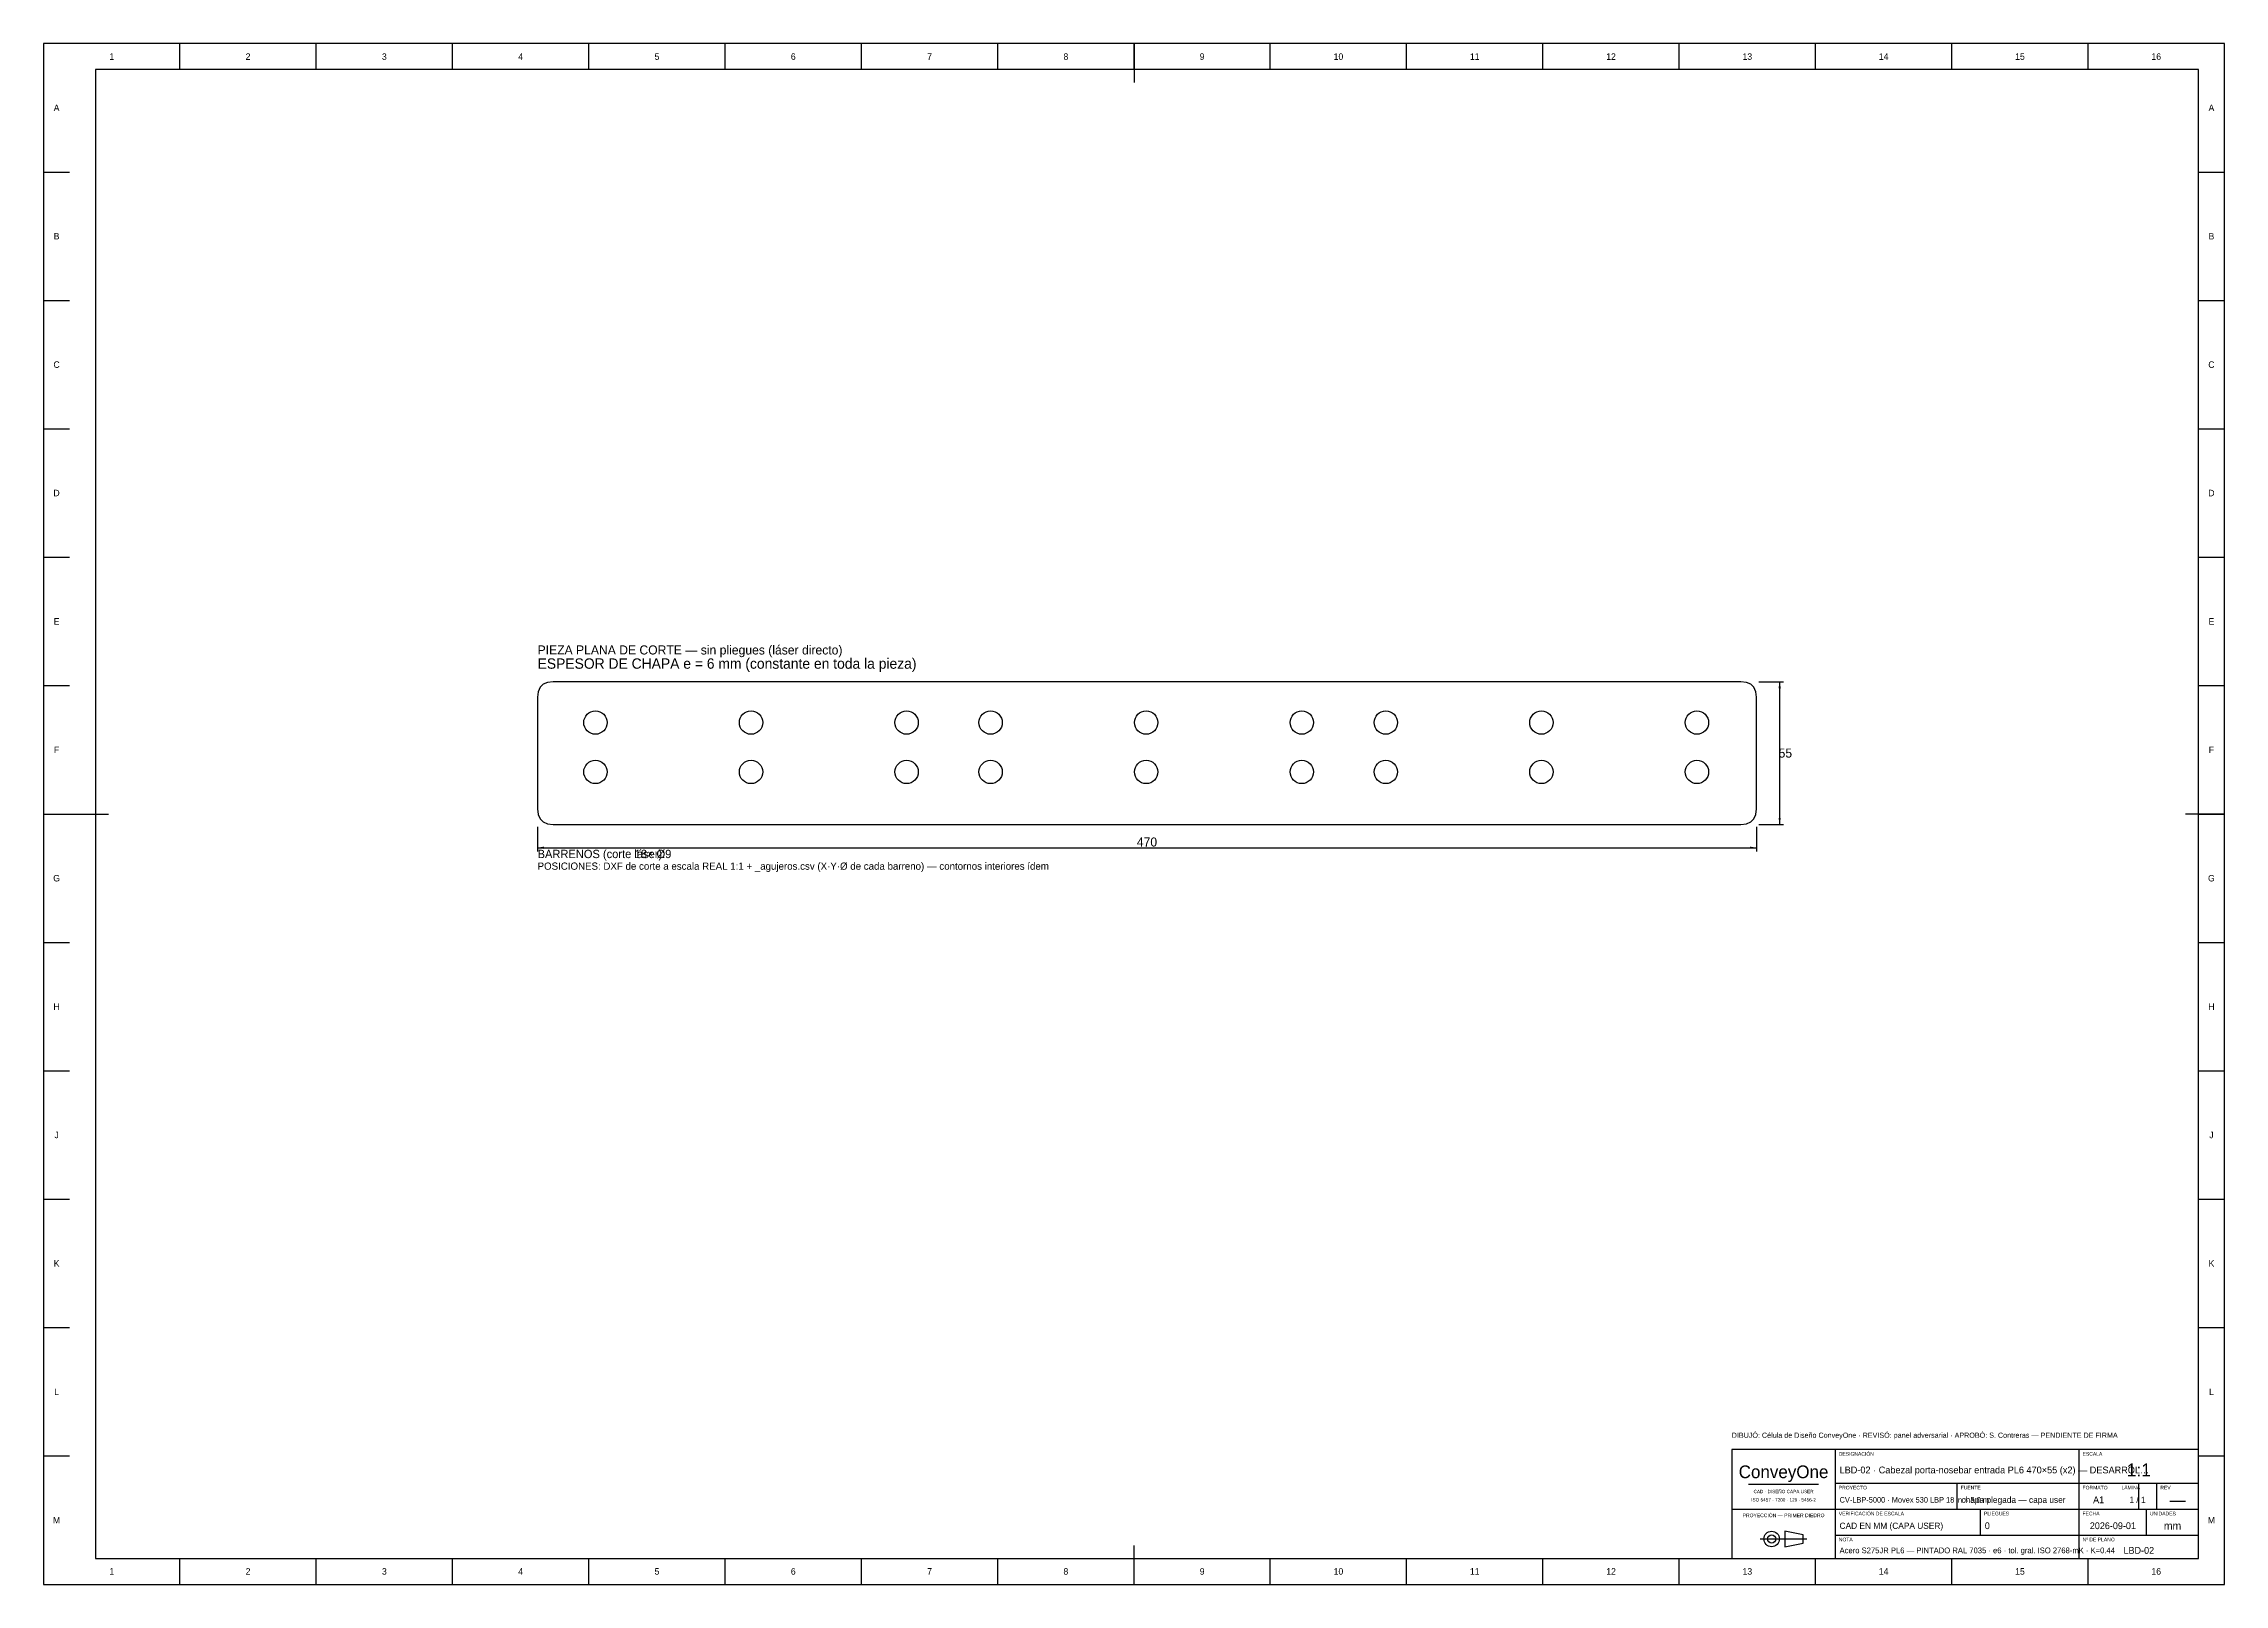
# Model space of a CAD drawing. Extents: x 0 to 841, y 0 to 594.
import ezdxf
from ezdxf.enums import TextEntityAlignment as Align

# ---------------------------------------------------------------- set-up
doc = ezdxf.new("R2010")
doc.units = 0
for name, color, linetype in [('COTAS', 7, 'CONTINUOUS'), ('FINA', 7, 'CONTINUOUS'), ('NORMA', 7, 'CONTINUOUS'), ('TEXTO', 7, 'CONTINUOUS'), ('VISIBLE', 7, 'CONTINUOUS')]:
    doc.layers.add(name, color=color, linetype=linetype)

msp = doc.modelspace()

# ---------------------------------------------------------------- linework, layer by layer
at = {"layer": 'COTAS'}
for p, q in [((661.5, 348), (671, 348)), ((669.5, 293), (669.5, 348)), ((190.5, 292), (190.5, 282.5)), ((660.5, 292), (660.5, 282.5)), ((661.5, 293), (671, 293)), ((190.5, 284), (660.5, 284))]:
    msp.add_line(p, q, dxfattribs=at)
for points in [[(669.5, 348), (669.95, 345.5), (669.05, 345.5)], [(669.5, 293), (669.95, 295.5), (669.05, 295.5)], [(190.5, 284), (193, 284.45), (193, 283.55)], [(660.5, 284), (658, 284.45), (658, 283.55)]]:
    msp.add_solid(points, dxfattribs=at)
at = {"layer": 'FINA'}
for p, q in [((841, 594), (0, 594)), ((0, 594), (0, 0)), ((52.5625, 584), (52.5625, 594)), ((105.125, 584), (105.125, 594)), ((157.6875, 584), (157.6875, 594)), ((210.25, 584), (210.25, 594)), ((262.8125, 584), (262.8125, 594)), ((315.375, 584), (315.375, 594)), ((367.9375, 584), (367.9375, 594)), ((420.5, 584), (420.5, 594)), ((473.0625, 584), (473.0625, 594)), ((525.625, 584), (525.625, 594)), ((578.1875, 584), (578.1875, 594)), ((630.75, 584), (630.75, 594)), ((683.3125, 584), (683.3125, 594)), ((735.875, 584), (735.875, 594)), ((788.4375, 584), (788.4375, 594)), ((841, 0), (841, 594)), ((0, 544.5), (10, 544.5)), ((831, 544.5), (841, 544.5)), ((0, 495), (10, 495)), ((831, 495), (841, 495)), ((0, 445.5), (10, 445.5)), ((831, 445.5), (841, 445.5)), ((0, 396), (10, 396)), ((831, 396), (841, 396)), ((0, 346.5), (10, 346.5)), ((831, 346.5), (841, 346.5)), ((0, 297), (10, 297)), ((831, 297), (841, 297)), ((0, 247.5), (10, 247.5)), ((831, 247.5), (841, 247.5)), ((0, 198), (10, 198)), ((831, 198), (841, 198)), ((0, 148.5), (10, 148.5)), ((831, 148.5), (841, 148.5)), ((0, 99), (10, 99)), ((831, 99), (841, 99)), ((0, 49.5), (10, 49.5)), ((831, 49.5), (841, 49.5)), ((657.5, 38.6), (684.5, 38.6)), ((691, 39), (785, 39)), ((738, 29), (738, 39)), ((785, 39), (831, 39)), ((808, 29), (808, 39)), ((815, 29), (815, 39)), ((651, 29), (691, 29)), ((691, 29), (785, 29)), ((747, 19), (747, 29)), ((785, 29), (831, 29)), ((811, 19), (811, 29)), ((662.03, 17.5), (679.97, 17.5)), ((691, 19), (785, 19)), ((785, 19), (831, 19)), ((52.5625, 0), (52.5625, 10)), ((105.125, 0), (105.125, 10)), ((157.6875, 0), (157.6875, 10)), ((210.25, 0), (210.25, 10)), ((262.8125, 0), (262.8125, 10)), ((315.375, 0), (315.375, 10)), ((367.9375, 0), (367.9375, 10)), ((420.5, 0), (420.5, 10)), ((473.0625, 0), (473.0625, 10)), ((525.625, 0), (525.625, 10)), ((578.1875, 0), (578.1875, 10)), ((630.75, 0), (630.75, 10)), ((683.3125, 0), (683.3125, 10)), ((735.875, 0), (735.875, 10)), ((788.4375, 0), (788.4375, 10)), ((0, 0), (841, 0))]:
    msp.add_line(p, q, dxfattribs=at)
at = {"layer": 'NORMA'}
for p, q in [((420.5, 594), (420.5, 579)), ((831, 584), (20, 584)), ((20, 584), (20, 10)), ((831, 10), (831, 584)), ((0, 297), (25, 297)), ((841, 297), (826, 297)), ((831, 52), (651, 52)), ((651, 52), (651, 10)), ((691, 10), (691, 52)), ((785, 10), (785, 52)), ((831, 10), (831, 52)), ((20, 10), (831, 10)), ((420.5, 0), (420.5, 15)), ((651, 10), (831, 10))]:
    msp.add_line(p, q, dxfattribs=at)
at = {"layer": 'TEXTO'}
for p, q in [((678.59, 19.11), (671.46, 20.49)), ((671.46, 20.49), (671.46, 14.51)), ((678.59, 15.89), (678.59, 19.11)), ((671.46, 14.51), (678.59, 15.89))]:
    msp.add_line(p, q, dxfattribs=at)
for radius in [2.99, 1.61]:
    msp.add_circle((666.4, 17.5), radius, dxfattribs=at)
at = {"layer": 'VISIBLE'}
for p, q in [((191.46, 345.84), (190.74, 344.16)), ((192.66, 347.04), (191.46, 345.84)), ((194.34, 347.76), (192.66, 347.04)), ((196.5, 348), (194.34, 347.76)), ((654.5, 348), (196.5, 348)), ((656.66, 347.76), (654.5, 348)), ((658.34, 347.04), (656.66, 347.76)), ((659.54, 345.84), (658.34, 347.04)), ((660.26, 344.16), (659.54, 345.84)), ((190.74, 344.16), (190.5, 342)), ((190.5, 342), (190.5, 299)), ((660.5, 342), (660.26, 344.16)), ((660.5, 299), (660.5, 342)), ((190.5, 299), (190.74, 296.84)), ((190.74, 296.84), (191.46, 295.16)), ((191.46, 295.16), (192.66, 293.96)), ((658.34, 293.96), (659.54, 295.16)), ((659.54, 295.16), (660.26, 296.84)), ((660.26, 296.84), (660.5, 299)), ((192.66, 293.96), (194.34, 293.24)), ((194.34, 293.24), (196.5, 293)), ((196.5, 293), (654.5, 293)), ((654.5, 293), (656.66, 293.24)), ((656.66, 293.24), (658.34, 293.96))]:
    msp.add_line(p, q, dxfattribs=at)
for centre in [(212.8, 332.25), (272.8, 332.25), (332.8, 332.25), (365.2, 332.25), (425.2, 332.25), (485.2, 332.25), (517.6, 332.25), (577.6, 332.25), (637.6, 332.25), (212.8, 313.2), (272.8, 313.2), (332.8, 313.2), (365.2, 313.2), (425.2, 313.2), (485.2, 313.2), (517.6, 313.2), (577.6, 313.2), (637.6, 313.2)]:
    msp.add_circle(centre, 4.5, dxfattribs=at)

# ---------------------------------------------------------------- texts
at = {"layer": 'COTAS'}
for s, p in [('55', (671.7, 320.5)), ('470', (425.5, 286.2))]:
    msp.add_text(s, height=3.5, dxfattribs=at).set_placement(p, align=Align.MIDDLE_CENTER)
at = {"layer": 'TEXTO'}
for s, height, p in [('1', 2.5, (26.2813, 589)), ('2', 2.5, (78.8438, 589)), ('3', 2.5, (131.4063, 589)), ('4', 2.5, (183.9688, 589)), ('5', 2.5, (236.5313, 589)), ('6', 2.5, (289.0938, 589)), ('7', 2.5, (341.6563, 589)), ('8', 2.5, (394.2188, 589)), ('9', 2.5, (446.7813, 589)), ('10', 2.5, (499.3438, 589)), ('11', 2.5, (551.9063, 589)), ('12', 2.5, (604.4688, 589)), ('13', 2.5, (657.0313, 589)), ('14', 2.5, (709.5938, 589)), ('15', 2.5, (762.1563, 589)), ('16', 2.5, (814.7188, 589)), ('A', 2.5, (5, 569.25)), ('A', 2.5, (836, 569.25)), ('B', 2.5, (5, 519.75)), ('B', 2.5, (836, 519.75)), ('C', 2.5, (5, 470.25)), ('C', 2.5, (836, 470.25)), ('D', 2.5, (5, 420.75)), ('D', 2.5, (836, 420.75)), ('E', 2.5, (5, 371.25)), ('E', 2.5, (836, 371.25)), ('F', 2.5, (5, 321.75)), ('F', 2.5, (836, 321.75)), ('G', 2.5, (5, 272.25)), ('G', 2.5, (836, 272.25)), ('H', 2.5, (5, 222.75)), ('H', 2.5, (836, 222.75)), ('J', 2.5, (5, 173.25)), ('J', 2.5, (836, 173.25)), ('K', 2.5, (5, 123.75)), ('K', 2.5, (836, 123.75)), ('L', 2.5, (5, 74.25)), ('L', 2.5, (836, 74.25)), ('ConveyOne', 4.9, (671, 43.4)), ('1:1', 5, (808, 44.1)), ('CAD · DISEÑO CAPA USER', 1.3, (671, 35.8)), ('A1', 2.6, (792.5, 32.6)), ('1 / 1', 2.4, (807.5, 32.6)), ('M', 2.5, (5, 24.75)), ('PROYECCIÓN — PRIMER DIEDRO', 1.4, (671, 26.6)), ('ISO 5457 · 7200 · 129 · 5456-2', 1.3, (671, 32.6)), ('—', 4.6, (823, 32.6)), ('M', 2.5, (836, 24.75)), ('2026-09-01', 2.6, (798, 22.6)), ('mm', 3, (821, 22.6)), ('LBD-02', 2.6, (808, 13.1)), ('1', 2.5, (26.2813, 5)), ('2', 2.5, (78.8438, 5)), ('3', 2.5, (131.4063, 5)), ('4', 2.5, (183.9688, 5)), ('5', 2.5, (236.5313, 5)), ('6', 2.5, (289.0938, 5)), ('7', 2.5, (341.6563, 5)), ('8', 2.5, (394.2188, 5)), ('9', 2.5, (446.7813, 5)), ('10', 2.5, (499.3438, 5)), ('11', 2.5, (551.9063, 5)), ('12', 2.5, (604.4688, 5)), ('13', 2.5, (657.0313, 5)), ('14', 2.5, (709.5938, 5)), ('15', 2.5, (762.1563, 5)), ('16', 2.5, (814.7188, 5))]:
    msp.add_text(s, height=height, dxfattribs=at).set_placement(p, align=Align.MIDDLE_CENTER)
for s, height, p in [('PIEZA PLANA DE CORTE — sin pliegues (láser directo)', 3.5, (190.5, 358.5)), ('ESPESOR DE CHAPA e = 6 mm (constante en toda la pieza)', 4, (190.5, 353)), ('POSICIONES: DXF de corte a escala REAL 1:1 + _agujeros.csv (X·Y·Ø de cada barreno) — contornos interiores ídem', 2.8, (190.5, 275.5)), ('BARRENOS (corte láser): ', 3.2, (190.5, 280)), ('18× Ø9', 3.2, (227.9272, 280)), ('DIBUJÓ: Célula de Diseño ConveyOne · REVISÓ: panel adversarial · APROBÓ: S. Contreras — PENDIENTE DE FIRMA', 2, (651, 56.5)), ('DESIGNACIÓN', 1.4, (692.3, 49.6)), ('ESCALA', 1.4, (786.3, 49.6)), ('PROYECTO', 1.4, (692.3, 36.6)), ('FUENTE', 1.4, (739.3, 36.6)), ('FORMATO', 1.4, (786.3, 36.6)), ('LÁMINA', 1.4, (801.3, 36.6)), ('REV', 1.4, (816.3, 36.6)), ('VERIFICACIÓN DE ESCALA', 1.4, (692.3, 26.6)), ('PLIEGUES', 1.4, (748.3, 26.6)), ('FECHA', 1.4, (786.3, 26.6)), ('UNIDADES', 1.4, (812.3, 26.6)), ('NOTA', 1.4, (692.3, 16.6)), ('Nº DE PLANO', 1.4, (786.3, 16.6))]:
    msp.add_text(s, height=height, dxfattribs=at).set_placement(p)
for s, height, p in [('LBD-02 · Cabezal porta-nosebar entrada PL6 470×55 (x2) — DESARROL…', 2.6352, (692.6, 44.1)), ('CV-LBP-5000 · Movex 530 LBP 18 in × 5.0 m', 2.1329, (692.6, 32.6)), ('chapa plegada — capa user', 2.4, (739.6, 32.6)), ('CAD EN MM (CAPA USER)', 2.4, (692.6, 22.6)), ('0', 2.6, (748.6, 22.6)), ('Acero S275JR PL6 — PINTADO RAL 7035 · e6 · tol. gral. ISO 2768-mK · K=0.44', 2.2, (692.6, 13.1))]:
    msp.add_text(s, height=height, dxfattribs=at).set_placement(p, align=Align.MIDDLE_LEFT)

doc.saveas('drawing.dxf')
